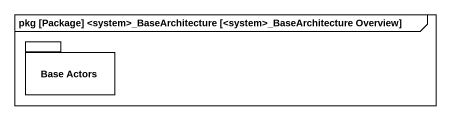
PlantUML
@startuml
mainframe pkg [Package] <system>_BaseArchitecture [<system>_BaseArchitecture Overview]
package "Base Actors" as Base_Actors {
}
@enduml
